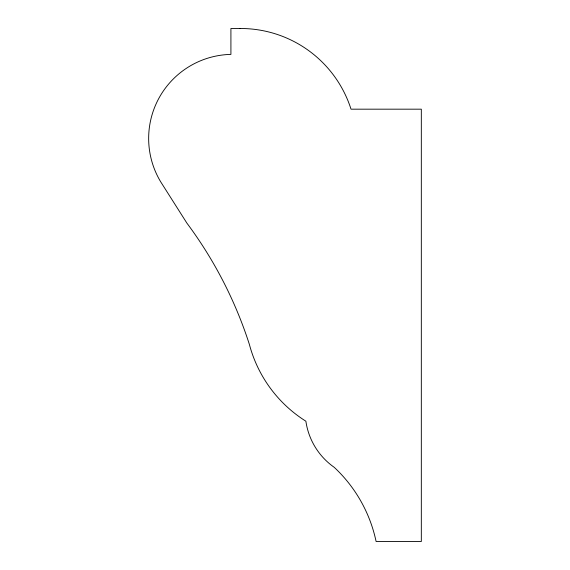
<?xml version="1.0" encoding="UTF-8"?>
<svg xmlns="http://www.w3.org/2000/svg" width="570" height="570" viewBox="0 0 570 570"><rect width="100%" height="100%" fill="white"/><g stroke="black" fill="none" stroke-linecap="round" stroke-linejoin="round"><path stroke-width="0.85" d="M240.02 28.5L230.914 28.5L230.914 54.392A84.096 84.096 0 0 0 160.697 181.83L186.903 223.134A416.471 416.471 0 0 1 249.368 344.373A129.96 129.96 0 0 0 305.883 421.209A68.087 68.087 0 0 0 334.241 467.336A141.388 141.388 0 0 1 376.1 541.5L421.323 541.5L421.323 109.176L351.02 109.176A115.91 115.91 0 0 0 240.02 28.5"/></g></svg>
